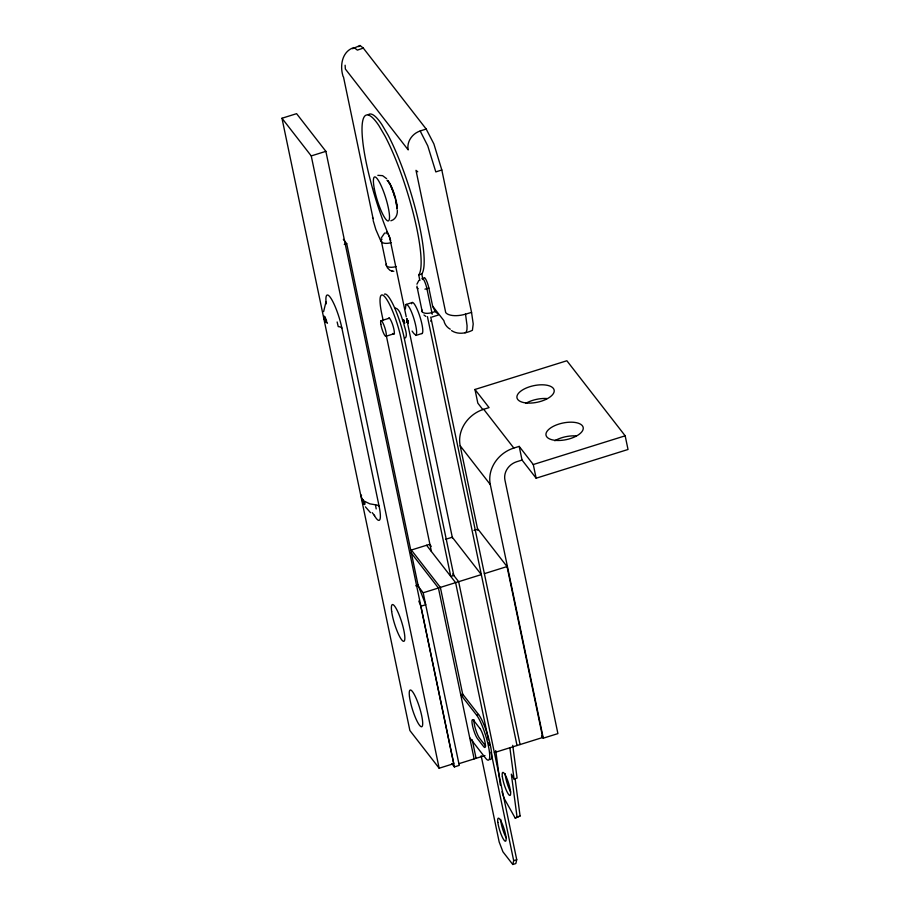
<?xml version="1.0" encoding="UTF-8"?>
<svg xmlns="http://www.w3.org/2000/svg" width="910" height="910" viewBox="0 0 910 910"><rect width="100%" height="100%" fill="white"/><g stroke="black" fill="none" stroke-linecap="round" stroke-linejoin="round"><path stroke-width="1.36" d="M407.361 322.072L407.373 319.797M404.245 321.196L404.813 323.232M407.293 321.912L407.43 319.945M327.464 323.3L325.268 321.469L325.689 318.329M323.607 311.629L325.951 302.029M407.225 321.753L407.498 320.092M361.498 495.074L361.236 496.724L364.591 504.549M452.679 573.994L458.651 581.695L516.732 859.7L515.845 863.544L512.796 864.5L513.684 860.655L491.036 752.229M407.168 321.583L407.566 320.263M352.568 48.719L360.041 45.5L363.306 48.105L426.187 129.038L433.877 143.916L441.816 169.977L471.562 312.414L473.211 323.971L472.404 330.307C465.977 333.435 457.832 334.823 451.531 330.58M358.608 46.672L360.041 45.5M381.165 238.136L384.611 233.051M416.939 284.182L418.862 280.394M407.111 321.401L407.623 320.422M327.009 322.083L325.268 321.469L326.167 319.478M407.054 321.23L407.691 320.593M395.293 307.978C400.548 309.252 401.537 318.454 403.733 323.073C404.176 327.111 408.886 336.654 404.495 338.463M362.089 500.09L369.847 503.844L375.477 504.8A7.803 3.481 -11.8 0 1 379.095 506.233A24.684 4.709 72.6 0 1 374.215 515.219M406.998 321.048L407.748 320.775M412.31 302.484L405.894 304.566L405.405 308.843M501.967 791.734L504.094 798.286L515.197 818.079L520.076 815.963L515.106 778.721M520.076 815.963L515.197 818.079M464.976 332.787L466.25 332.07L466.955 329.67L467.069 325.723L465.522 314.143A16.255 7.257 -11.8 0 1 445.718 312.596L415.995 170.352L417.747 171.797M324.324 319.262L325.268 321.469L326.622 320.764M412.093 331.069C422.786 347.324 412.014 304.497 406.133 304.418M390.856 220.777C395.429 219.685 397.704 214.726 397.34 210.346M363.306 48.105L357.368 50.118L354.024 47.536C342.365 51.051 339.805 64.906 342.774 75.291A16.255 7.257 -11.8 0 0 343.514 77.043L373.225 219.276L372.497 217.524M345.117 65.224L345.368 69.035L408.18 149.888A16.255 14.219 -37.8 0 1 420.181 130.972L426.187 129.038M441.816 169.977L435.81 171.91L427.768 145.884L420.181 130.972M281.975 118.243L296.592 113.67L325.871 151.344L453.783 763.649L439.155 768.222L409.887 730.537L281.975 118.243L311.243 155.917L439.155 768.222M311.243 155.917L325.871 151.344M344.287 244.437L346.721 243.675L417.997 584.834L425.698 604.74L420.818 606.265L454.386 766.914L459.254 765.39L423.195 592.774L418.065 586.177M419.885 280.507L418.725 274.957L421.762 274.001A84.539 16.118 72.6 0 0 417.326 216.352A84.539 16.118 72.6 0 0 388.115 135.226L381.995 124.761A84.539 16.118 72.6 0 0 368.277 114.74M423.889 278.119A7.803 1.49 72.6 0 1 426.108 279.893A7.803 1.49 72.6 0 1 428.86 288.06L424.947 289.152M380.971 320.809L389.503 318.136M438.108 313.973L435.185 311.573L431.909 312.596A7.803 3.481 -11.8 0 1 422.092 310.083M385.965 336.256L394.496 333.583M415.756 335.46L422.081 333.481M482.812 409.546L477.83 403.141L474.974 389.469L566.862 360.758L625.17 435.81L628.025 449.483L536.138 478.205L522.044 460.062L519.189 446.389L513.832 448.061A31.213 27.289 -37.8 0 0 490.297 484.552L543.281 738.181L557.91 733.608L504.925 479.979A15.607 13.65 -37.8 0 1 516.687 461.734L522.044 460.062M477.841 530.314L460.176 445.775A31.213 27.289 -37.8 0 1 483.71 409.295L489.068 407.612L474.974 389.469M519.189 446.389L533.283 464.532L625.17 435.81M445.616 539.312L452.281 537.23L481.322 574.608L423.195 592.774M473.996 530.439L478 529.199L507.041 566.566L542.735 737.475L494.358 752.604M415.756 585.847L418.19 585.085M484.37 573.653L507.041 566.566M478.569 714.532L462.655 694.057L460.71 694.66L476.624 715.146L478.569 714.532A24.581 4.686 72.6 0 1 489.205 740.456A24.581 4.686 72.6 0 1 490.297 759.554M458.902 763.683L484.962 755.539M517.039 816.907L511.329 774.16L514.048 779.017L517.096 778.061L512.728 745.358M513.684 860.655L516.732 859.7M431.988 317.021L438.324 315.042M465.522 314.143L471.562 312.414M377.843 175.334L382.587 175.664L386.625 178.679M406.941 320.877L407.805 320.946M387.125 267.529L390.049 270.384L392.233 271.123M393.837 271.271L391.88 271.089M406.895 320.695L407.862 321.128M406.85 320.525L407.908 321.31M406.804 320.354L407.953 321.48M425.823 316.43L423.969 314.997M417.099 286.161A7.803 3.481 -11.8 0 0 417.28 287.958L418.134 288.652M406.77 320.183L407.998 321.651M374.624 515.651L372.19 512.649M370.484 512.66L365.399 506.847M403.505 321.31L404.188 322.049L404.176 321.037M406.747 320.024L408.033 321.822M361.691 498.771L364.739 502.684M403.471 321.139L404.188 322.049L404.108 320.889M428.86 288.06L432.648 306.192L443.852 320.604A16.255 14.219 -37.8 0 0 450.302 329.215M483.71 409.295L513.832 448.061M343.354 239.341L346.721 243.675M460.176 445.775L490.297 484.552M431.226 546.387L429.622 544.316L411.343 550.027L440.372 587.405L463.019 695.786M426.574 545.272L455.614 582.65L488.42 739.716M411.092 552.836L438.427 588.019L474.133 758.917M541.564 735.962L543.281 738.181M485.644 746.052L479.456 738.078A10.408 1.979 72.6 0 1 475.418 728.773A10.408 1.979 72.6 0 1 474.008 719.696M469.708 737.726L485.622 758.212A24.581 4.686 72.6 0 0 488.431 746.098A24.581 4.686 72.6 0 0 476.624 715.146M451.815 763.615L454.386 766.914M512.796 864.5L502.923 851.794L499.169 841.966L481.151 755.732M406.724 319.876L408.067 321.981M403.448 320.991L404.188 322.049L404.051 320.752M406.702 319.74L408.089 322.14M435.185 311.573L432.648 306.192M406.69 319.603L408.112 322.288M362.533 501.364L362.487 499.67L364.808 503.594M408.033 323.061L406.679 319.49M380.778 240.911L375.853 229.559L373.157 220.47M403.392 320.468L404.188 322.049L403.915 320.502M406.724 319.091L408.146 322.652M363.01 502.525L362.487 499.67L364.762 504.242M403.392 320.365L404.188 322.049L403.744 320.229M407.68 322.72L406.781 319.035L408.146 322.754M407.054 319.239L408.146 322.845L406.998 319.171M407.111 319.33L408.112 322.982M403.426 320.149L404.188 322.049L403.687 320.161M323.96 318.17L325.268 321.469L325.211 317.374M418.816 601.021L420.818 606.265M403.448 320.104L404.188 322.049L403.642 320.115M363.488 503.48L362.487 499.67L364.307 504.527M323.892 317.249L325.268 321.469L324.768 316.691M362.487 499.67L363.932 504.163M407.418 322.22L407.236 319.535L407.942 323.039M323.937 316.612L325.268 321.469L324.392 316.327M337.132 321.981L338.247 326.599A7.803 3.481 -11.8 0 1 341.876 328.032L379.095 506.233M324.108 316.293L325.268 321.469M407.305 319.66L407.737 322.811M533.283 464.532L536.138 478.205M421.762 274.001L422.934 279.563M430.771 317.101L520.076 744.562M427.438 316.657L517.028 745.517M417.28 287.958L422.274 311.891M406.235 316.816L389.685 237.578A84.539 16.118 72.6 0 1 362.544 139.219A84.539 16.118 72.6 0 1 378.947 125.705L385.066 136.181A84.539 16.118 72.6 0 1 414.277 217.308A84.539 16.118 72.6 0 1 418.725 274.957M406.815 319.603L452.418 537.878M488.988 742.435L489.58 745.279M381.506 241.912L386.5 265.834M472.21 739.773L476.078 758.314M383.167 320.548L381.711 313.597A32.521 6.199 72.6 0 1 385.442 297.57A32.521 6.199 72.6 0 1 401.071 338.509L450.768 576.417L453.817 575.461L404.12 337.564A32.521 6.199 72.6 0 0 384.441 294.203M386.363 335.858L431.408 551.494M432.204 314.257L426.915 288.663A7.803 1.49 72.6 0 0 424.162 280.507A7.803 1.49 72.6 0 0 421.944 278.722M375.477 504.8L376.194 508.929M407.487 322.356L407.35 321.059L407.612 322.606M407.35 321.059L407.555 322.493M509.862 747.69L514.048 779.017M495.734 750.568L500.329 785.046M387.433 180.771A16.255 3.094 72.6 0 1 388.229 181.647M389.105 182.944A16.255 3.094 72.6 0 1 390.06 184.628M391.038 186.664A16.255 3.094 72.6 0 1 394.724 196.867M395.452 199.552A16.255 3.094 72.6 0 1 396.874 208.401M387.239 180.442A16.505 3.151 72.6 0 1 388.695 182.148M389.252 183.024A16.505 3.151 72.6 0 1 391.584 187.767M392.176 189.2A16.505 3.151 72.6 0 1 395.293 198.721M395.679 200.302A16.505 3.151 72.6 0 1 396.965 209.209M326.258 303.849A24.684 4.709 72.6 0 1 331.001 298.378A24.684 4.709 72.6 0 1 341.876 328.032M381.779 242.128A16.255 14.219 -37.8 0 1 381.04 239.751M396.134 266.539A7.803 3.481 -11.8 0 1 386.318 264.036M391.141 242.617A7.803 3.481 -11.8 0 1 382.951 242.879A7.803 3.481 -11.8 0 1 382.007 239.125M386.09 233.62A7.803 1.49 72.6 0 1 387.705 233.233A7.803 1.49 72.6 0 1 390.697 240.74M430.908 320.638A8.133 1.547 72.6 0 1 430.896 321.389M411.525 303.769A16.255 3.094 72.6 0 1 419.373 314.985A16.255 3.094 72.6 0 1 421.705 333.56M506.165 837.746A12.092 2.309 72.6 0 1 500.727 819.398M388.513 318.523A8.452 1.615 72.6 0 1 393.12 326.212A8.452 1.615 72.6 0 1 392.938 333.458M510.658 791.984A12.092 2.309 72.6 0 1 505.221 773.636M387.433 180.396A16.255 3.094 72.6 0 1 392.881 190.099L394.269 194.046A16.255 3.094 72.6 0 1 397.249 208.288M554.804 440.759A18.985 8.474 -11.8 0 1 576.03 435.924M525.764 403.38A18.985 8.474 -11.8 0 1 547.001 398.546M479.888 728.432L473.689 720.458A10.408 1.979 72.6 0 0 472.506 725.588A10.408 1.979 72.6 0 0 477.5 738.692L483.699 746.666A10.408 1.979 72.6 0 0 484.893 741.536A10.408 1.979 72.6 0 0 479.888 728.432M404.188 322.049L403.471 320.07L404.188 322.049M374.351 188.905A23.034 4.391 72.6 0 0 388.286 220.925A23.034 4.391 72.6 0 0 381.711 186.96A23.034 4.391 72.6 0 0 374.351 188.905M391.653 611.418A19.247 3.674 72.6 0 0 402.993 641.106A19.247 3.674 72.6 0 0 399.661 616.195A19.247 3.674 72.6 0 0 391.653 611.418M409.511 696.878A19.247 3.674 72.6 0 0 420.841 726.555A19.247 3.674 72.6 0 0 417.519 701.655A19.247 3.674 72.6 0 0 409.511 696.878M380.824 324.222A8.133 1.547 72.6 0 0 385.692 336.29A8.133 1.547 72.6 0 0 383.884 325.075A8.133 1.547 72.6 0 0 380.824 324.222M497.861 822.447A12.092 2.309 72.6 0 0 504.982 841.102A12.092 2.309 72.6 0 0 502.889 825.45A12.092 2.309 72.6 0 0 497.861 822.447M502.354 776.674A12.092 2.309 72.6 0 0 509.475 795.329A12.092 2.309 72.6 0 0 507.382 779.677A12.092 2.309 72.6 0 0 502.354 776.674M556.01 440.406A18.985 8.474 -11.8 0 0 583.242 427.848A18.985 8.474 -11.8 0 0 554.531 425.743A18.985 8.474 -11.8 0 0 556.01 440.406M526.97 403.028A18.985 8.474 -11.8 0 0 554.201 390.47A18.985 8.474 -11.8 0 0 525.491 388.365A18.985 8.474 -11.8 0 0 526.97 403.028"/></g></svg>
